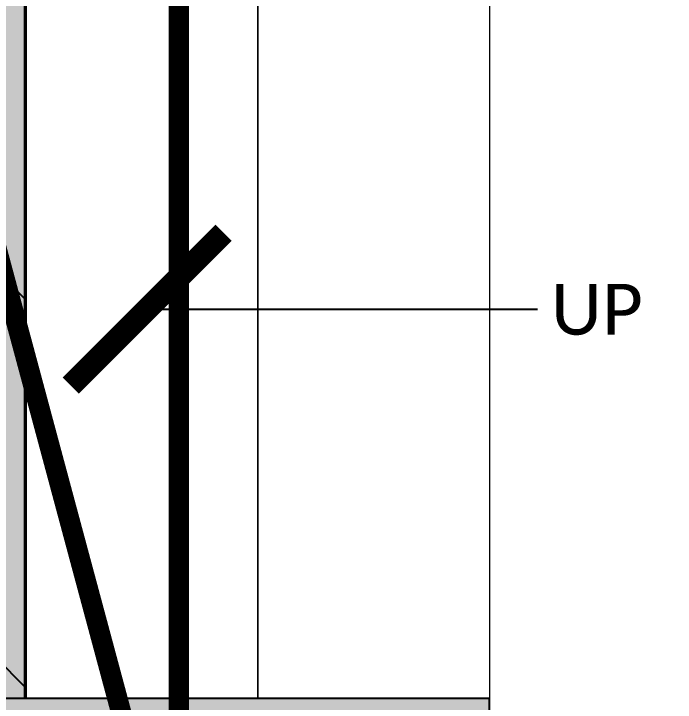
# Model space of a CAD drawing. Header units: millimetres. Extents: x -620 to 15825, y -3130 to 13425.
# Drawn here: x 11871 to 13170, y 7938 to 9291 of the extents above; entities that cross this region are included whole.
import ezdxf

# ---------------------------------------------------------------- set-up
doc = ezdxf.new("R2010")
doc.units = ezdxf.units.MM
doc.header["$LTSCALE"] = 150
doc.linetypes.add('1215E_Roof Plan$0$DASHED', pattern=[0.75, 0.5, -0.25])
doc.layers.add('1215E_Roof Plan$0$ad-Secondary Roof', color=6, linetype='Continuous', true_color=0xff00ff)
doc.layers.add('ad-Verandah', color=7, linetype='Continuous', true_color=0xa57c52)
for name, color, linetype in [('ad-Arrow', 32, 'Continuous'), ('ad-Elevation 10', 8, 'Continuous'), ('ad-Text main', 7, 'Continuous')]:
    doc.layers.add(name, color=color, linetype=linetype)
doc.styles.add('6 U T S R N_Corridor-Basement$0$Standard', font='arial.ttf')
doc.styles.get("Standard").update_dxf_attribs({"font": 'calibril.ttf'})
doc.dimstyles.new('A-100-DIM-INT (MM-FT)', dxfattribs={"dimscale": 50, "dimtxt": 2.4, "dimasz": 1, "dimexe": 5, "dimexo": 100, "dimgap": 1, "dimtad": 0, "dimdec": 0, "dimdsep": 46, "dimtxsty": 'Standard', "dimblk": 'ARCHTICK', "dimcen": 0.025, "dimse1": 1, "dimse2": 1, "dimclrd": 256, "dimclre": 256, "dimclrt": 256, "dimazin": 2, "dimtfac": 1, "dimtdec": 0, "dimtix": 1, "dimtmove": 2, "dimatfit": 3, "dimldrblk": 'ARCHTICK', "dimfxl": 1, "dimtolj": 1, "dimtzin": 0, "dimarcsym": 0})

# ---------------------------------------------------------------- blocks, each defined once
blk = doc.blocks.new('_ArchTick')
at = {"color": 0, "linetype": 'ByBlock', "const_width": 0.15}
blk.add_lwpolyline([(-0.5, -0.5), (0.5, 0.5)], dxfattribs=at)
blk = doc.blocks.new('1215E_Roof Plan')
at = {"layer": '1215E_Roof Plan$0$ad-Secondary Roof', "linetype": '1215E_Roof Plan$0$DASHED', "ltscale": 2, "const_width": 40}
for points in [[(11461.82975871419, 10224.9999999993), (12195.00000000047, 12954.9999999993), (12195.00000000047, 7494.999999999416)], [(7371.82975871419, 10224.9999999993), (8915.0000000014, 12954.9999999993), (12195.00000000047, 12954.9999999993), (12195.00000000047, 7494.9999999993), (8915.000000001633, 7494.9999999993)]]:
    blk.add_lwpolyline(points, close=True, dxfattribs=at)
blk = doc.blocks.new('zw$FE9C')
at = {"transparency": 33554559}
h = blk.add_hatch(color=256, dxfattribs=at)
h.dxf.hatch_style = 1
h.set_gradient(color1=(153, 204, 0), color2=(63, 127, 0), tint=1, name='INVSPHERICAL')
h.paths.add_polyline_path([(8459.999999999993, 4509.999999999302), (12805.00000000046, 4509.999999999302), (12805.00000000046, 7944.999999999305), (8459.999999999993, 7944.999999999305)])
h = blk.add_hatch(dxfattribs=at)
h.set_pattern_fill('GRASS', color=74)
h.set_pattern_definition([(90, (-1087975.540901813, 674585.0243791799), (-17.96051224, 17.96051224), [4.7625, -31.15852448]), (45, (-1087975.540901813, 674585.0243791799), (-17.96051224213831, 17.96051224213831), [4.7625, -20.6375]), (135, (-1087975.540901813, 674585.0243791799), (-17.96051224213831, -17.9605122421383), [4.7625, -20.6375])])
h.paths.add_polyline_path([(8459.999999999993, 4509.999999999302), (12805.00000000046, 4509.999999999302), (12805.00000000046, 7944.999999999305), (8459.999999999993, 7944.999999999305)])
at = {"layer": 'ad-Verandah', "transparency": 33554559}
h = blk.add_hatch(color=256, dxfattribs=at)
h.dxf.hatch_style = 1
h.paths.add_polyline_path([(10375.00000000046, 12354.9999999993), (11895.00000000046, 12354.99999999931), (11895.00000000046, 7944.999999999305), (10375.00000000046, 7944.999999999305)])
at = {"layer": 'ad-Verandah', "transparency": 33554687}
h = blk.add_hatch(dxfattribs=at)
h.set_pattern_fill('DOLMIT', color=256, scale=10, angle=270)
h.set_pattern_definition([(270, (-444291.7479912064, 146652.3924768839), (63.5, -1.166476076187854e-14), []), (314.9999999999998, (-444291.7479912064, 146652.3924768839), (126.9999134350099, 126.9999134350098), [89.80256121069151, -179.605122421383])])
h.paths.add_polyline_path([(10375.00000000046, 12354.9999999993), (11895.00000000046, 12354.99999999931), (11895.00000000046, 7944.999999999305), (10375.00000000046, 7944.999999999305)])
at = {"layer": 'ad-Elevation 10'}
blk.add_lwpolyline([(8459.999999999993, 4509.999999999302), (12805.00000000046, 4509.999999999302), (12805.00000000046, 7944.999999999305), (8459.999999999993, 7944.999999999305)], close=True, dxfattribs=at)
at = {"layer": 'ad-Verandah', "color": 33, "lineweight": 9}
for points in [[(10375.00000000046, 12354.9999999993), (11895.00000000046, 12354.99999999931), (11895.00000000046, 7944.999999999305), (10375.00000000046, 7944.999999999305)], [(12350.00000000046, 7944.999999999305), (11895.00000000046, 7944.999999999305), (11895.00000000047, 9544.999999999305), (12350.00000000047, 9544.999999999305)], [(12805.00000000046, 7944.999999999305), (12350.00000000046, 7944.999999999305), (12350.00000000047, 9544.999999999305), (12805.00000000047, 9544.999999999305)]]:
    blk.add_lwpolyline(points, close=True, dxfattribs=at)
at = {"layer": 'ad-Text main', "insert": (13016.04960283734, 8709.301236345662, 1.841767584120243e-06), "char_height": 100, "width": 207.6, "attachment_point": 5, "style": '6 U T S R N_Corridor-Basement$0$Standard', "bg_fill": 2}
blk.add_mtext('{\\fCalibri Light|b0|i0|c0|p34;UP}', dxfattribs=at)
at = {"layer": 'ad-Arrow'}
blk.add_leader([(12132.66580597408, 8709.999999999298), (12899.28768798945, 8709.999999999298)], dimstyle='A-100-DIM-INT (MM-FT)', override={"dimscale": 1, "dimasz": 300, "dimgap": 50, "dimtad": 0}, dxfattribs=at)

msp = doc.modelspace()

# ---------------------------------------------------------------- block references
at = {"layer": 'ad-Verandah'}
msp.add_blockref('zw$FE9C', (0, 0), dxfattribs=at)

# ---------------------------------------------------------------- next in the draw order: block references
msp.add_blockref('1215E_Roof Plan', (0, 0))

doc.saveas('drawing.dxf')
